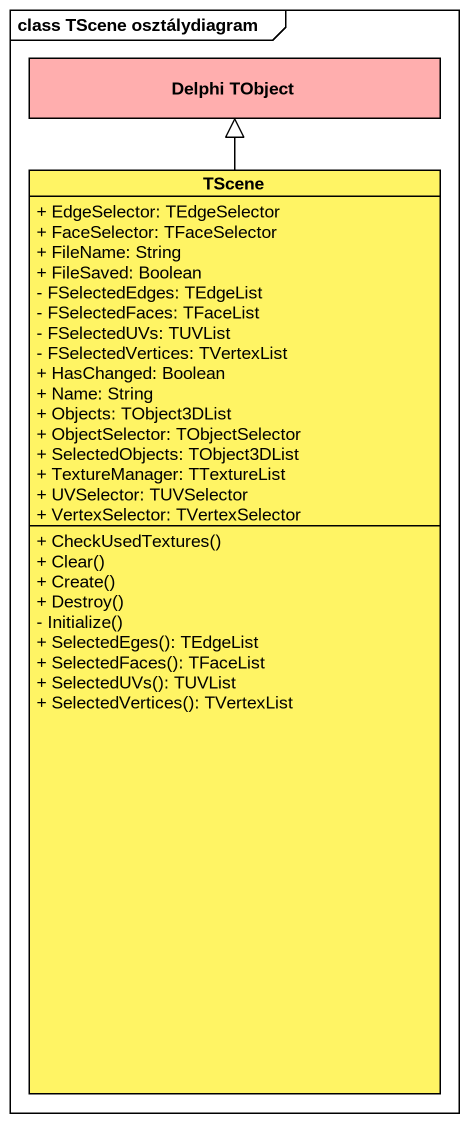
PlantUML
@startuml
mainframe class TScene osztálydiagram
hide circle
hide empty members
skinparam classAttributeIconSize 0
class "Delphi TObject" as Delphi_TObject #FFAEAE
class TScene #FFF464 {
  + EdgeSelector: TEdgeSelector
  + FaceSelector: TFaceSelector
  + FileName: String
  + FileSaved: Boolean
  - FSelectedEdges: TEdgeList
  - FSelectedFaces: TFaceList
  - FSelectedUVs: TUVList
  - FSelectedVertices: TVertexList
  + HasChanged: Boolean
  + Name: String
  + Objects: TObject3DList
  + ObjectSelector: TObjectSelector
  + SelectedObjects: TObject3DList
  + TextureManager: TTextureList
  + UVSelector: TUVSelector
  + VertexSelector: TVertexSelector
  + CheckUsedTextures()
  + Clear()
  + Create()
  + Destroy()
  - Initialize()
  + SelectedEges(): TEdgeList
  + SelectedFaces(): TFaceList
  + SelectedUVs(): TUVList
  + SelectedVertices(): TVertexList
}
TScene -up-|> Delphi_TObject
@enduml
